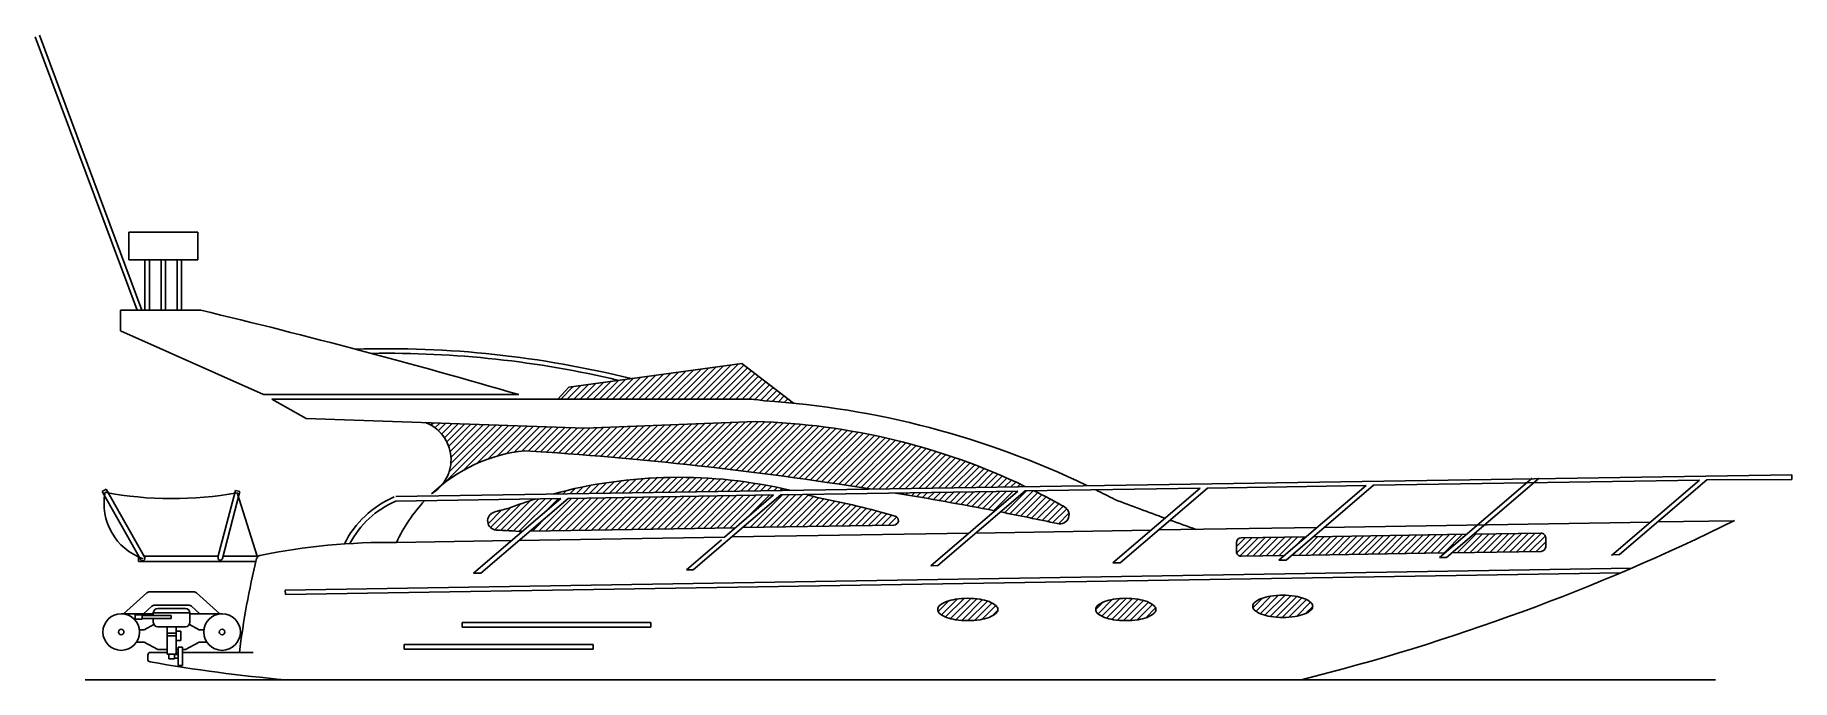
# Model space of a CAD drawing. Header units: metres. Extents: x -13.8 to 5.4, y 0 to 7.
import ezdxf

# ---------------------------------------------------------------- set-up
doc = ezdxf.new("R2010")
doc.units = ezdxf.units.M
doc.layers.add('Ceco.net 41', color=7, linetype='Continuous')

# ---------------------------------------------------------------- blocks, each defined once
blk = doc.blocks.new('*X5')
at = {"color": 0}
for p, q in [((-217, -697.8), (-207.5, -688.3)), ((-216.8, -704.7), (-200.3, -688.2)), ((-213.2, -708.2), (-193.1, -688.1)), ((-206.2, -708.3), (-185.9, -687.9)), ((-199, -708.2), (-178.7, -687.8)), ((-191.9, -708), (-171.5, -687.7)), ((-184.7, -707.9), (-164.3, -687.6)), ((-177.5, -707.8), (-157.1, -687.5)), ((-170.3, -707.7), (-150, -687.4)), ((-153.7, -698.1), (-142.8, -687.2)), ((-148.7, -707.3), (-128.4, -687)), ((-141.5, -707.2), (-121.2, -686.9)), ((-134.4, -707.1), (-114, -686.8)), ((-127.2, -707), (-106.8, -686.7)), ((-120, -706.9), (-99.6, -686.5)), ((-112.8, -706.8), (-92.5, -686.4)), ((-105.6, -706.6), (-85.3, -686.3)), ((-98.4, -706.5), (-78.1, -686.2)), ((-91.2, -706.4), (-70.9, -686.1)), ((-84, -706.3), (-63.7, -686)), ((-76.9, -706.2), (-56.5, -685.9)), ((-69.7, -706.1), (-49.3, -685.7)), ((-62.5, -705.9), (-42.2, -685.6)), ((-55.3, -705.8), (-35, -685.5)), ((-48.1, -705.7), (-27.8, -685.4)), ((-40.9, -705.6), (-20.6, -685.3)), ((-33.7, -705.5), (-13.4, -685.2)), ((-26.5, -705.4), (-6.2, -685)), ((-19.4, -705.3), (1, -684.9)), ((-12.2, -705.1), (8.2, -684.8)), ((-5, -705), (15.3, -684.7)), ((2.2, -704.9), (22.5, -684.6)), ((9.4, -704.8), (29.7, -684.5)), ((23.8, -704.6), (44.1, -684.2)), ((31, -704.4), (51.3, -684.1)), ((38.1, -704.3), (58.5, -684)), ((45.3, -704.2), (65.7, -683.9)), ((52.5, -704.1), (72.8, -683.8)), ((59.7, -704), (80, -683.6)), ((66.9, -703.9), (87.2, -683.5)), ((74.1, -703.7), (94.4, -683.4)), ((81.3, -703.6), (101.6, -683.3)), ((88.5, -703.5), (108.8, -683.2)), ((95.6, -703.4), (115.9, -683.1)), ((102.8, -703.3), (120, -686.1)), ((-155.9, -707.5), (-150.3, -701.8)), ((110, -703.2), (120.3, -692.8)), ((117.9, -702.4), (119.7, -700.6)), ((-542.5, -768.7), (-530.7, -757)), ((-538.9, -772.2), (-521.7, -755.1)), ((-534.3, -774.7), (-514, -754.4)), ((-529, -776.5), (-506.9, -754.4)), ((-523.1, -777.7), (-500.3, -754.9)), ((-516.8, -778.4), (-494.2, -755.8)), ((-510, -778.7), (-488.6, -757.3)), ((-502.6, -778.3), (-483.6, -759.4)), ((-494.4, -777.2), (-479.5, -762.3)), ((-370.6, -766.6), (-362.5, -758.5)), ((-368, -771.1), (-352.5, -755.5)), ((-363.8, -773.9), (-344.4, -754.6)), ((-358.7, -775.9), (-337.1, -754.3)), ((-353.1, -777.3), (-330.4, -754.6)), ((-346.9, -778.2), (-324.1, -755.4)), ((-340.2, -778.6), (-318.3, -756.7)), ((-333.1, -778.5), (-313, -758.5)), ((-325.2, -777.8), (-308.6, -761.1)), ((-315.9, -775.6), (-305.3, -764.9)), ((-199, -764.7), (-188.2, -753.9)), ((-195.7, -768.5), (-179, -751.8)), ((-191.2, -771.1), (-171.2, -751)), ((-186, -772.9), (-164, -750.9)), ((-180.2, -774.2), (-157.4, -751.4)), ((-173.9, -774.9), (-151.2, -752.2)), ((-167.1, -775.2), (-145.6, -753.7)), ((-159.8, -775), (-140.5, -755.7)), ((-151.7, -774), (-136.3, -758.5)), ((-141.6, -771), (-133.7, -763.1)), ((-483.6, -773.5), (-477.5, -767.4))]:
    blk.add_line(p, q, dxfattribs=at)
blk = doc.blocks.new('*X4')
at = {"color": 0}
for p, q in [((-911.8, -537), (-891.3, -516.6)), ((-904.7, -537), (-883.1, -515.4)), ((-897.7, -537), (-874.9, -514.3)), ((-890.6, -537), (-866.7, -513.2)), ((-883.5, -537), (-858.5, -512.1)), ((-876.5, -537), (-850.3, -510.9)), ((-869.4, -537), (-842.2, -509.8)), ((-862.3, -537), (-834, -508.7)), ((-855.2, -537), (-825.8, -507.6)), ((-848.2, -537), (-817.6, -506.4)), ((-841.1, -537), (-809.4, -505.3)), ((-834, -537), (-801.2, -504.2)), ((-827, -537), (-793, -503.1)), ((-819.9, -537), (-784.8, -501.9)), ((-812.8, -537), (-776.6, -500.8)), ((-805.7, -537), (-768.4, -499.7)), ((-798.7, -537), (-760.2, -498.6)), ((-791.6, -537), (-754.4, -499.9)), ((-784.5, -537), (-750.4, -502.9)), ((-777.5, -537), (-746.4, -506)), ((-770.4, -537), (-742.4, -509.1)), ((-763.3, -537), (-738.4, -512.1)), ((-756.2, -537), (-734.4, -515.2)), ((-954.2, -537), (-940.5, -523.3)), ((-947.2, -537), (-932.3, -522.2)), ((-940.1, -537), (-924.1, -521.1)), ((-933, -537), (-915.9, -519.9)), ((-926, -537), (-907.7, -518.8)), ((-918.9, -537), (-899.5, -517.7)), ((-749.2, -537.1), (-730.4, -518.3)), ((-742.4, -537.4), (-726.4, -521.4)), ((-736.1, -538.1), (-722.4, -524.4)), ((-729.9, -538.9), (-718.4, -527.5)), ((-723.3, -539.4), (-714.4, -530.6)), ((-716.7, -539.9), (-710.4, -533.6)), ((-710.2, -540.5), (-706.4, -536.7)), ((-703.7, -541.1), (-702.4, -539.8))]:
    blk.add_line(p, q, dxfattribs=at)
blk = doc.blocks.new('*X3')
at = {"color": 0}
for p, q in [((-929.9, -640), (-920.9, -631)), ((-922.7, -639.9), (-912.3, -629.5)), ((-915.5, -639.7), (-903.9, -628.1)), ((-908.3, -639.6), (-895.7, -627)), ((-901.1, -639.5), (-887.6, -625.9)), ((-894, -639.4), (-879.6, -625)), ((-886.8, -639.3), (-871.8, -624.3)), ((-879.6, -639.2), (-864.1, -623.7)), ((-872.4, -639), (-856.5, -623.2)), ((-865.2, -638.9), (-849.1, -622.8)), ((-858, -638.8), (-841.7, -622.5)), ((-850.8, -638.7), (-834.5, -622.3)), ((-843.6, -638.6), (-827.3, -622.2)), ((-836.5, -638.5), (-820.3, -622.3)), ((-829.3, -638.3), (-813.3, -622.4)), ((-822.1, -638.2), (-806.4, -622.6)), ((-814.9, -638.1), (-799.6, -622.9)), ((-807.7, -638), (-792.9, -623.2)), ((-800.5, -637.9), (-786.3, -623.7)), ((-793.3, -637.8), (-779.8, -624.2)), ((-786.1, -637.7), (-773.3, -624.8)), ((-779, -637.5), (-766.9, -625.5)), ((-771.8, -637.4), (-760.6, -626.2)), ((-764.6, -637.3), (-754.3, -627.1)), ((-757.4, -637.2), (-748.1, -627.9)), ((-750.2, -637.1), (-742, -628.9)), ((-743, -637), (-736, -629.9)), ((-735.8, -636.8), (-730, -631)), ((-728.6, -636.7), (-724, -632.1)), ((-1026.1, -679.6), (-997.7, -651.2)), ((-1019.5, -680.1), (-987.1, -647.7)), ((-1012.8, -680.5), (-978.1, -645.8)), ((-1006.1, -680.9), (-970.9, -645.6)), ((-999.4, -681.2), (-963.7, -645.5)), ((-977.7, -680.8), (-942.2, -645.2)), ((-970.8, -659.7), (-956.5, -645.4)), ((-970.6, -680.6), (-935, -645.1)), ((-963.4, -680.5), (-927.8, -644.9)), ((-958.6, -640.4), (-957.2, -639)), ((-956.2, -680.4), (-920.6, -644.8)), ((-951.5, -640.3), (-947.8, -636.7)), ((-949, -680.3), (-913.4, -644.7)), ((-944.3, -640.2), (-938.6, -634.6)), ((-941.8, -680.2), (-906.2, -644.6)), ((-937.1, -640.1), (-929.7, -632.7)), ((-934.6, -680.1), (-899, -644.5)), ((-927.4, -679.9), (-891.9, -644.4)), ((-920.2, -679.8), (-884.7, -644.2)), ((-913.1, -679.7), (-877.5, -644.1)), ((-905.9, -679.6), (-870.3, -644)), ((-898.7, -679.5), (-863.1, -643.9)), ((-891.5, -679.4), (-855.9, -643.8)), ((-884.3, -679.2), (-848.7, -643.7)), ((-877.1, -679.1), (-841.5, -643.5)), ((-869.9, -679), (-834.4, -643.4)), ((-862.7, -678.9), (-827.2, -643.3)), ((-855.6, -678.8), (-820, -643.2)), ((-848.4, -678.7), (-812.8, -643.1)), ((-841.2, -678.5), (-805.6, -643)), ((-834, -678.4), (-798.4, -642.9)), ((-826.8, -678.3), (-791.2, -642.7)), ((-819.6, -678.2), (-784, -642.6)), ((-812.4, -678.1), (-776.9, -642.5)), ((-805.2, -678), (-769.7, -642.4)), ((-798.1, -677.8), (-762.5, -642.3)), ((-790.9, -677.7), (-755.3, -642.2)), ((-783.7, -677.6), (-748.1, -642)), ((-776.5, -677.5), (-740.9, -641.9)), ((-769.3, -677.4), (-733.7, -641.8)), ((-753.5, -668.6), (-726.5, -641.7)), ((-747.7, -677), (-712.2, -641.5)), ((-740.6, -676.9), (-705, -641.3)), ((-733.4, -676.8), (-697.8, -641.2)), ((-726.2, -676.7), (-690.6, -641.1)), ((-721.5, -636.6), (-718.1, -633.3)), ((-719, -676.6), (-684, -641.6)), ((-714.3, -636.5), (-712.3, -634.5)), ((-711.8, -676.5), (-678.5, -643.1)), ((-707.1, -636.4), (-706.5, -635.8)), ((-704.6, -676.3), (-673, -644.8)), ((-697.4, -676.2), (-667.1, -645.9)), ((-690.2, -676.1), (-661.2, -647)), ((-683.1, -676), (-655.3, -648.2)), ((-675.9, -675.9), (-649.4, -649.4)), ((-668.7, -675.8), (-643.6, -650.7)), ((-1033.5, -672.9), (-1018.7, -658.1)), ((-1032.9, -665.2), (-1028.7, -661)), ((-1030.8, -677.2), (-1008.8, -655.2)), ((-984.9, -680.9), (-967.4, -663.4)), ((-661.5, -675.6), (-637.9, -652)), ((-654.3, -675.5), (-632.1, -653.3)), ((-647.1, -675.4), (-626.4, -654.7)), ((-639.9, -675.3), (-620.7, -656.1)), ((-632.7, -675.2), (-615.1, -657.5)), ((-625.6, -675.1), (-609.5, -659)), ((-618.4, -674.9), (-604, -660.5)), ((-611.2, -674.8), (-598.4, -662.1)), ((-604, -674.7), (-592.9, -663.6)), ((-596.8, -674.6), (-587.7, -665.5)), ((-589.5, -674.3), (-585.9, -670.8)), ((-754.9, -677.2), (-750.1, -672.3))]:
    blk.add_line(p, q, dxfattribs=at)
blk = doc.blocks.new('*X2')
at = {"color": 0}
for p, q in [((-470.1, -661), (-446.2, -637.2)), ((-464.1, -662.1), (-439, -637)), ((-458.2, -663.3), (-433.9, -639)), ((-452.4, -664.5), (-429.2, -641.3)), ((-446.5, -665.7), (-424.6, -643.8)), ((-440.6, -666.9), (-419.9, -646.2)), ((-434.7, -668.1), (-415.3, -648.7)), ((-428.9, -669.3), (-410.7, -651.2)), ((-423, -670.5), (-406.2, -653.7)), ((-417.2, -671.7), (-402.1, -656.6)), ((-411.3, -673), (-399.8, -661.5))]:
    blk.add_line(p, q, dxfattribs=at)
blk = doc.blocks.new('*X1')
at = {"color": 0}
for p, q in [((-1100.5, -563.1), (-1100, -562.6)), ((-1095.8, -565.4), (-1093.1, -562.8)), ((-1091.5, -568.2), (-1086.3, -563.1)), ((-1087.6, -571.4), (-1079.5, -563.3)), ((-1084.1, -575), (-1072.7, -563.5)), ((-1081.1, -579.1), (-1065.8, -563.8)), ((-1080, -627.4), (-1018, -565.5)), ((-1078.5, -583.5), (-1059, -564)), ((-1076.4, -588.5), (-1052.2, -564.3)), ((-1075.9, -616.3), (-1024.8, -565.2)), ((-1074.8, -594), (-1045.3, -564.5)), ((-1074.1, -607.4), (-1031.7, -565)), ((-1073.9, -600.2), (-1038.5, -564.7)), ((-1059.8, -614.3), (-1011.2, -565.7)), ((-1045.7, -607.3), (-1004.3, -565.9)), ((-1033.9, -602.6), (-997.5, -566.2)), ((-1023.5, -599.2), (-990.7, -566.4)), ((-1013.9, -596.7), (-983.9, -566.7)), ((-1005.1, -594.9), (-977, -566.9)), ((-996.7, -593.7), (-970.2, -567.1)), ((-989.5, -593.5), (-963.4, -567.4)), ((-982.9, -594), (-956.5, -567.6)), ((-976.2, -594.4), (-949.7, -567.9)), ((-969.6, -594.9), (-942.9, -568.1)), ((-963, -595.3), (-936, -568.3)), ((-956.4, -595.8), (-929.2, -568.6)), ((-949.8, -596.3), (-922, -568.4)), ((-943.3, -596.8), (-914.6, -568.1)), ((-936.7, -597.3), (-907.2, -567.8)), ((-930.1, -597.8), (-899.9, -567.6)), ((-923.6, -598.3), (-892.5, -567.3)), ((-917.1, -598.9), (-885.2, -567)), ((-910.5, -599.4), (-877.8, -566.7)), ((-904, -600), (-870.5, -566.4)), ((-897.5, -600.5), (-863.1, -566.1)), ((-891, -601.1), (-855.8, -565.9)), ((-884.5, -601.7), (-848.4, -565.6)), ((-878, -602.3), (-841.1, -565.3)), ((-871.6, -602.9), (-833.7, -565)), ((-865.1, -603.5), (-826.4, -564.7)), ((-858.7, -604.1), (-819, -564.5)), ((-852.2, -604.7), (-811.7, -564.2)), ((-845.8, -605.4), (-804.3, -563.9)), ((-839.4, -606), (-797, -563.6)), ((-833, -606.7), (-789.6, -563.3)), ((-826.6, -607.4), (-782.2, -563)), ((-820.2, -608), (-774.9, -562.8)), ((-813.8, -608.7), (-767.5, -562.5)), ((-807.4, -609.4), (-760.2, -562.2)), ((-801, -610.1), (-752.8, -561.9)), ((-794.7, -610.8), (-745.5, -561.6)), ((-788.3, -611.6), (-738.3, -561.6)), ((-782, -612.3), (-731.5, -561.8)), ((-775.7, -613), (-724.8, -562.1)), ((-769.3, -613.8), (-718, -562.5)), ((-763, -614.5), (-711.4, -562.9)), ((-756.7, -615.3), (-704.8, -563.4)), ((-750.4, -616.1), (-698.3, -563.9)), ((-744.2, -616.9), (-691.8, -564.5)), ((-737.9, -617.7), (-685.4, -565.2)), ((-731.6, -618.5), (-679, -565.9)), ((-725.4, -619.3), (-672.7, -566.6)), ((-719.1, -620.1), (-666.4, -567.4)), ((-712.9, -620.9), (-660.2, -568.3)), ((-706.6, -621.8), (-654, -569.1)), ((-700.4, -622.6), (-647.9, -570.1)), ((-694.2, -623.5), (-641.8, -571.1)), ((-688, -624.3), (-635.7, -572.1)), ((-681.8, -625.2), (-629.7, -573.2)), ((-675.6, -626.1), (-623.8, -574.3)), ((-669.4, -627), (-617.9, -575.5)), ((-663.2, -627.9), (-612, -576.7)), ((-657.1, -628.8), (-606.2, -577.9)), ((-650.9, -629.7), (-600.4, -579.2)), ((-644.8, -630.6), (-594.7, -580.5)), ((-638.6, -631.6), (-589, -581.9)), ((-632.5, -632.5), (-583.3, -583.3)), ((-626.4, -633.5), (-577.7, -584.7)), ((-620.3, -634.4), (-572.1, -586.2)), ((-613.6, -634.9), (-566.5, -587.7)), ((-606.5, -634.7), (-561, -589.3)), ((-599.3, -634.6), (-555.5, -590.9)), ((-592.1, -634.5), (-550.1, -592.5)), ((-584.9, -634.4), (-544.7, -594.2)), ((-577.7, -634.3), (-539.3, -595.9)), ((-570.5, -634.2), (-534, -597.6)), ((-563.3, -634), (-528.7, -599.4)), ((-556.1, -633.9), (-523.4, -601.2)), ((-549, -633.8), (-518.1, -603)), ((-541.8, -633.7), (-512.9, -604.9)), ((-534.6, -633.6), (-507.8, -606.8)), ((-527.4, -633.5), (-502.6, -608.7)), ((-520.2, -633.3), (-497.5, -610.7)), ((-513, -633.2), (-492.4, -612.7)), ((-505.8, -633.1), (-487.4, -614.7)), ((-498.6, -633), (-482.4, -616.7)), ((-491.5, -632.9), (-477.4, -618.8)), ((-484.3, -632.8), (-472.5, -620.9)), ((-477.1, -632.6), (-467.5, -623.1)), ((-469.9, -632.5), (-462.6, -625.3)), ((-462.7, -632.4), (-457.8, -627.5)), ((-455.5, -632.3), (-452.9, -629.7)), ((-448.3, -632.2), (-448.1, -632)), ((-583.8, -640.3), (-582.8, -639.4)), ((-577.7, -641.4), (-575.6, -639.2)), ((-571.7, -642.4), (-568.4, -639.1)), ((-565.6, -643.4), (-561.2, -639)), ((-559.6, -644.4), (-554, -638.9)), ((-553.6, -645.5), (-546.9, -638.8)), ((-547.5, -646.5), (-539.7, -638.7)), ((-541.5, -647.6), (-532.5, -638.5)), ((-535.5, -648.7), (-525.3, -638.4)), ((-529.5, -649.8), (-518.1, -638.3)), ((-523.6, -650.8), (-510.9, -638.2)), ((-517.6, -651.9), (-503.7, -638.1)), ((-511.6, -653), (-496.5, -638)), ((-505.7, -654.1), (-489.4, -637.8)), ((-499.7, -655.3), (-482.2, -637.7)), ((-493.8, -656.4), (-475, -637.6)), ((-487.8, -657.5), (-467.8, -637.5)), ((-481.9, -658.7), (-460.6, -637.4))]:
    blk.add_line(p, q, dxfattribs=at)

msp = doc.modelspace()

# ---------------------------------------------------------------- linework, layer by layer
at = {"layer": 'Ceco.net 41'}
for p, q in [((-13.812, 7.016), (-13.812, 7.016)), ((-12.7, 4.033), (-13.812, 7.016)), ((-12.647, 4.033), (-13.765, 7.034)), ((-12.79, 4.883), (-12.79, 4.583)), ((-12.79, 4.883), (-12.038, 4.883)), ((-12.038, 4.883), (-12.038, 4.583)), ((-12.79, 4.583), (-12.038, 4.583)), ((-12.614, 4.583), (-12.614, 4.033)), ((-12.564, 4.583), (-12.564, 4.033)), ((-12.439, 4.583), (-12.439, 4.033)), ((-12.389, 4.583), (-12.389, 4.033)), ((-12.264, 4.583), (-12.264, 4.033)), ((-12.214, 4.583), (-12.214, 4.033)), ((-12.882, 4.033), (-12.005, 4.033)), ((-12.882, 3.807), (-12.882, 4.033)), ((-11.321, 3.112), (-12.882, 3.807)), ((-6.104, 3.452), (-7.989, 3.193)), ((-5.539, 3.019), (-6.104, 3.452)), ((-11.321, 3.112), (-8.536, 3.112)), ((-7.989, 3.193), (-8.109, 3.062)), ((-10.855, 2.853), (-11.231, 3.062)), ((-11.231, 3.062), (-6.042, 3.062)), ((-7.816, 2.746), (-10.855, 2.853)), ((-7.816, 2.746), (-5.949, 2.818)), ((-9.877, 2), (5.352, 2.236)), ((-1.024, 2.093), (0.709, 2.121)), ((-0.243, 1.306), (0.709, 2.121)), ((-0.164, 1.307), (0.787, 2.123)), ((0.787, 2.123), (4.346, 2.18)), ((1.508, 1.334), (2.519, 2.201)), ((1.586, 1.335), (2.597, 2.202)), ((3.385, 1.356), (4.346, 2.18)), ((3.473, 1.366), (4.425, 2.181)), ((4.425, 2.181), (5.353, 2.186)), ((5.353, 2.186), (5.352, 2.236)), ((-13.038, 2.079), (-13.082, 2.054)), ((-12.66, 1.31), (-13.082, 2.054)), ((-12.617, 1.335), (-13.038, 2.079)), ((-11.818, 1.337), (-11.627, 2.067)), ((-11.769, 1.325), (-11.579, 2.054)), ((-11.627, 2.067), (-11.579, 2.054)), ((-11.61, 2.04), (-11.389, 1.35)), ((-9.877, 1.95), (-8.077, 1.979)), ((-9.029, 1.164), (-8.077, 1.979)), ((-8.95, 1.165), (-7.999, 1.98)), ((-7.999, 1.98), (-5.756, 2.017)), ((-6.633, 1.199), (-5.677, 2.018)), ((-6.291, 1.558), (-5.756, 2.017)), ((-5.677, 2.018), (-3.091, 2.06)), ((-4.042, 1.244), (-3.091, 2.06)), ((-3.964, 1.246), (-3.013, 2.061)), ((-3.013, 2.061), (-1.102, 2.092)), ((-2.687, 1.945), (-2.788, 1.999)), ((-2.054, 1.276), (-1.102, 2.092)), ((-1.975, 1.278), (-1.024, 2.093)), ((3.889, 1.723), (4.728, 1.736)), ((-8.536, 1.622), (-8.493, 1.622)), ((-8.534, 1.522), (-6.291, 1.558)), ((-8.415, 1.624), (-6.172, 1.66)), ((-6.213, 1.559), (-3.626, 1.601)), ((-6.094, 1.661), (-4.443, 1.688)), ((-3.548, 1.602), (-1.637, 1.633)), ((-1.559, 1.635), (0.174, 1.663)), ((-0.656, 1.549), (0.055, 1.561)), ((0.133, 1.562), (1.805, 1.589)), ((0.252, 1.664), (3.811, 1.721)), ((1.883, 1.59), (2.616, 1.602)), ((2.667, 1.552), (2.667, 1.452)), ((-12.683, 1.35), (-12.683, 1.29)), ((-11.814, 1.35), (-12.625, 1.35)), ((-11.389, 1.35), (-11.763, 1.35)), ((-9.869, 1.5), (-8.612, 1.52)), ((-6.706, 1.202), (-6.326, 1.528)), ((-0.706, 1.499), (-0.706, 1.399)), ((-0.655, 1.349), (-0.183, 1.357)), ((-0.105, 1.358), (1.567, 1.385)), ((1.646, 1.386), (2.618, 1.402)), ((3.395, 1.365), (3.473, 1.366)), ((-11.404, 1.29), (-12.683, 1.29)), ((-11.083, 0.98), (3.604, 1.218)), ((-11.082, 0.93), (3.482, 1.166)), ((-9.029, 1.164), (-8.95, 1.165)), ((-6.706, 1.202), (-6.633, 1.199)), ((-4.042, 1.244), (-3.964, 1.246)), ((-2.054, 1.276), (-1.975, 1.278)), ((-0.243, 1.306), (-0.164, 1.307)), ((1.508, 1.334), (1.586, 1.335)), ((-12.325, 0.961), (-12.562, 0.961)), ((-12.321, 0.961), (-12.084, 0.961)), ((-11.083, 0.98), (-11.082, 0.93)), ((-12.595, 0.948), (-12.85, 0.721)), ((-12.539, 0.803), (-12.63, 0.722)), ((-12.506, 0.816), (-12.14, 0.816)), ((-12.473, 0.78), (-12.173, 0.78)), ((-12.106, 0.803), (-12.015, 0.722)), ((-12.051, 0.948), (-11.796, 0.721)), ((-12.873, 0.722), (-12.523, 0.722)), ((-12.643, 0.711), (-12.722, 0.711)), ((-12.722, 0.711), (-12.722, 0.661)), ((-12.643, 0.661), (-12.722, 0.661)), ((-12.643, 0.711), (-12.643, 0.661)), ((-12.327, 0.701), (-12.643, 0.701)), ((-12.327, 0.671), (-12.643, 0.671)), ((-12.516, 0.604), (-12.623, 0.547)), ((-12.523, 0.701), (-12.523, 0.73)), ((-12.523, 0.73), (-12.123, 0.73)), ((-12.523, 0.63), (-12.523, 0.671)), ((-12.473, 0.58), (-12.173, 0.58)), ((-12.373, 0.28), (-12.373, 0.58)), ((-12.327, 0.701), (-12.327, 0.671)), ((-12.273, 0.28), (-12.273, 0.58)), ((-12.13, 0.604), (-12.023, 0.547)), ((-12.123, 0.63), (-12.123, 0.73)), ((-12.123, 0.722), (-11.773, 0.722)), ((-9.154, 0.626), (-9.154, 0.576)), ((-9.154, 0.626), (-7.094, 0.626)), ((-9.154, 0.576), (-7.094, 0.576)), ((-7.094, 0.626), (-7.094, 0.576)), ((-12.707, 0.41), (-12.623, 0.41)), ((-12.674, 0.547), (-12.623, 0.547)), ((-12.473, 0.33), (-12.623, 0.41)), ((-12.373, 0.51), (-12.273, 0.51)), ((-12.373, 0.48), (-12.273, 0.48)), ((-12.223, 0.53), (-12.273, 0.53)), ((-12.223, 0.43), (-12.273, 0.43)), ((-12.223, 0.43), (-12.223, 0.53)), ((-12.173, 0.33), (-12.023, 0.41)), ((-12.023, 0.547), (-11.971, 0.547)), ((-12.023, 0.41), (-11.938, 0.41)), ((-9.785, 0.385), (-9.785, 0.335)), ((-9.785, 0.385), (-7.725, 0.385)), ((-7.725, 0.385), (-7.725, 0.335)), ((-12.583, 0.225), (-12.583, 0.27)), ((-12.553, 0.3), (-12.373, 0.3)), ((-12.473, 0.33), (-12.373, 0.33)), ((-12.373, 0.28), (-12.273, 0.28)), ((-12.353, 0.23), (-12.353, 0.28)), ((-12.353, 0.23), (-12.293, 0.23)), ((-12.293, 0.23), (-12.293, 0.28)), ((-12.293, 0.275), (-12.253, 0.275)), ((-12.293, 0.235), (-12.253, 0.235)), ((-12.273, 0.33), (-12.253, 0.33)), ((-12.273, 0.3), (-12.253, 0.3)), ((-12.253, 0.355), (-12.203, 0.355)), ((-12.253, 0.155), (-12.253, 0.355)), ((-12.203, 0.155), (-12.203, 0.355)), ((-12.203, 0.33), (-12.173, 0.33)), ((-12.203, 0.3), (-11.435, 0.3)), ((-9.785, 0.335), (-7.725, 0.335)), ((-12.253, 0.155), (-12.203, 0.155))]:
    msp.add_line(p, q, dxfattribs=at)
at = {"layer": 'Ceco.net 41', "color": 5}
msp.add_line((4.518, 0), (-13.266, 0), dxfattribs=at)
at = {"layer": 'Ceco.net 41'}
for points in [[(-3.966, 0.768, 0.213091), (-3.949, 0.729, 0.094116), (-3.87, 0.682, 0.050789), (-3.772, 0.656, 0.038182), (-3.638, 0.646, 0.038182), (-3.504, 0.656, 0.050789), (-3.406, 0.682, 0.094116), (-3.327, 0.729, 0.213091), (-3.31, 0.768, 0.213091), (-3.327, 0.806, 0.094116), (-3.406, 0.854, 0.050789), (-3.504, 0.879, 0.038182), (-3.638, 0.89, 0.038182), (-3.772, 0.879, 0.050789), (-3.87, 0.854, 0.094116), (-3.949, 0.806, 0.213091)], [(-2.242, 0.768, 0.213091), (-2.225, 0.729, 0.094116), (-2.146, 0.682, 0.050789), (-2.048, 0.656, 0.038182), (-1.914, 0.646, 0.038182), (-1.78, 0.656, 0.050789), (-1.682, 0.682, 0.094116), (-1.604, 0.729, 0.213091), (-1.586, 0.768, 0.213091), (-1.604, 0.806, 0.094116), (-1.682, 0.854, 0.050789), (-1.78, 0.879, 0.038182), (-1.914, 0.89, 0.038182), (-2.048, 0.879, 0.050789), (-2.146, 0.854, 0.094116), (-2.225, 0.806, 0.213091)], [(-0.529, 0.802, 0.213091), (-0.512, 0.764, 0.094116), (-0.433, 0.716, 0.050789), (-0.335, 0.691, 0.038182), (-0.201, 0.68, 0.038182), (-0.067, 0.691, 0.050789), (0.03, 0.716, 0.094116), (0.109, 0.764, 0.213091), (0.126, 0.802, 0.213091), (0.109, 0.841, 0.094116), (0.03, 0.888, 0.050789), (-0.067, 0.914, 0.038182), (-0.201, 0.924, 0.038182), (-0.335, 0.914, 0.050789), (-0.433, 0.888, 0.094116), (-0.512, 0.841, 0.213091)]]:
    msp.add_lwpolyline(points, format="xyb", close=True, dxfattribs=at)
for centre, radius in [((-12.873, 0.522), 0.2), ((-11.773, 0.522), 0.2), ((-12.873, 0.522), 0.03), ((-11.773, 0.522), 0.03)]:
    msp.add_circle(centre, radius, dxfattribs=at)
for centre, radius, start, end in [((-28.715, -65.974), 71.973, 73.71744, 76.5754), ((-9.974, -7.395), 11.008, 76.0012, 91.7816), ((-9.974, -7.395), 10.958, 76.6638, 90.8848), ((-6.042, 2.062), 1, 79.2596, 90), ((-6.482, -6.498), 9.563, 64.3358, 86.2426), ((-9.707, 2.402), 0.432, 300.3621, 69.7058), ((-6.149, -4.459), 7.28, 64.4898, 88.4265), ((-8.285, 0.762), 1.748, 96.0426, 133.5045), ((-11.046, -37.983), 40.565, 81.0097, 86.3572), ((-6.79, -3.057), 5.267, 76.7196, 105.135), ((-12.427, 1.921), 0.634, 168.6406, 250.912), ((-12.313, 5.905), 3.928, 259.2036, 280.3197), ((-9.467, 0.998), 1.086, 113.2649, 153.4924), ((-9.467, 0.998), 1.036, 113.2649, 151.8649), ((-8.285, 0.762), 1.748, 136.9494, 155.0199), ((-6.79, -3.057), 5.267, 107.204, 110.6982), ((-6.79, -3.057), 5.267, 73.1581, 74.6505), ((-6.695, -5.878), 7.992, 73.5328, 79.685), ((-11.046, -37.983), 40.565, 79.0528, 80.6077), ((-6.149, -4.459), 7.28, 62.508, 63.6193), ((-6.149, -4.459), 7.28, 60.7768, 61.6072), ((-6.482, -6.498), 9.563, 62.2795, 63.6742), ((10.666, 35.083), 35.467, 249.0179, 249.9622), ((-8.776, 1.734), 0.1, 106.2292, 266.8241), ((-6.695, -5.878), 7.992, 104.1712, 105.3055), ((-4.444, 1.738), 0.05, 270.9273, 73.5328), ((-11.046, -37.983), 40.565, 78.0698, 78.9626), ((-2.633, 1.802), 0.1, 253.9583, 67.392), ((10.666, 35.083), 35.467, 250.055, 250.5445), ((-5.786, 23.063), 23.777, 284.084, 296.2441), ((-3.126, 103.567), 102.09, 266.82414, 266.98407), ((-0.656, 1.499), 0.05, 90.9273, 180), ((2.617, 1.552), 0.05, 0, 90.9273), ((-11.347, 1.31), 0.05, 106.3041, 166.0087), ((-9.94, -5.672), 7.172, 89.4339, 101.428), ((-0.656, 1.399), 0.05, 180, 270.9273), ((2.617, 1.452), 0.05, 270.9273, 0), ((-12.639, 1.323), 0.025, 209.5241, 29.5241), ((-11.793, 1.331), 0.025, 165.3516, 345.3516), ((-3.408, -0.668), 8.232, 166.0087, 173.2465), ((-12.562, 0.911), 0.05, 90, 131.7431), ((-12.084, 0.911), 0.05, 48.2569, 90), ((-12.506, 0.766), 0.05, 90, 131.7431), ((-12.473, 0.73), 0.05, 90, 180), ((-12.173, 0.73), 0.05, 0, 90), ((-12.14, 0.766), 0.05, 48.2569, 90), ((-12.473, 0.63), 0.05, 180, 270), ((-12.173, 0.63), 0.05, 270, 0), ((-12.553, 0.27), 0.03, 90, 180), ((-12.553, 0.225), 0.03, 180, 259.9405), ((-9.587, 16.944), 17.009, 259.9405, 264.9549)]:
    msp.add_arc(centre, radius, start, end, dxfattribs=at)

# ---------------------------------------------------------------- block references
at = {"layer": 'Ceco.net 41', "xscale": 0.009999999999999787, "yscale": 0.01, "zscale": 0.01}
for name in ['*X4', '*X1', '*X3', '*X2', '*X5']:
    msp.add_blockref(name, (1.464, 8.433), dxfattribs=at)

doc.saveas('drawing.dxf')
